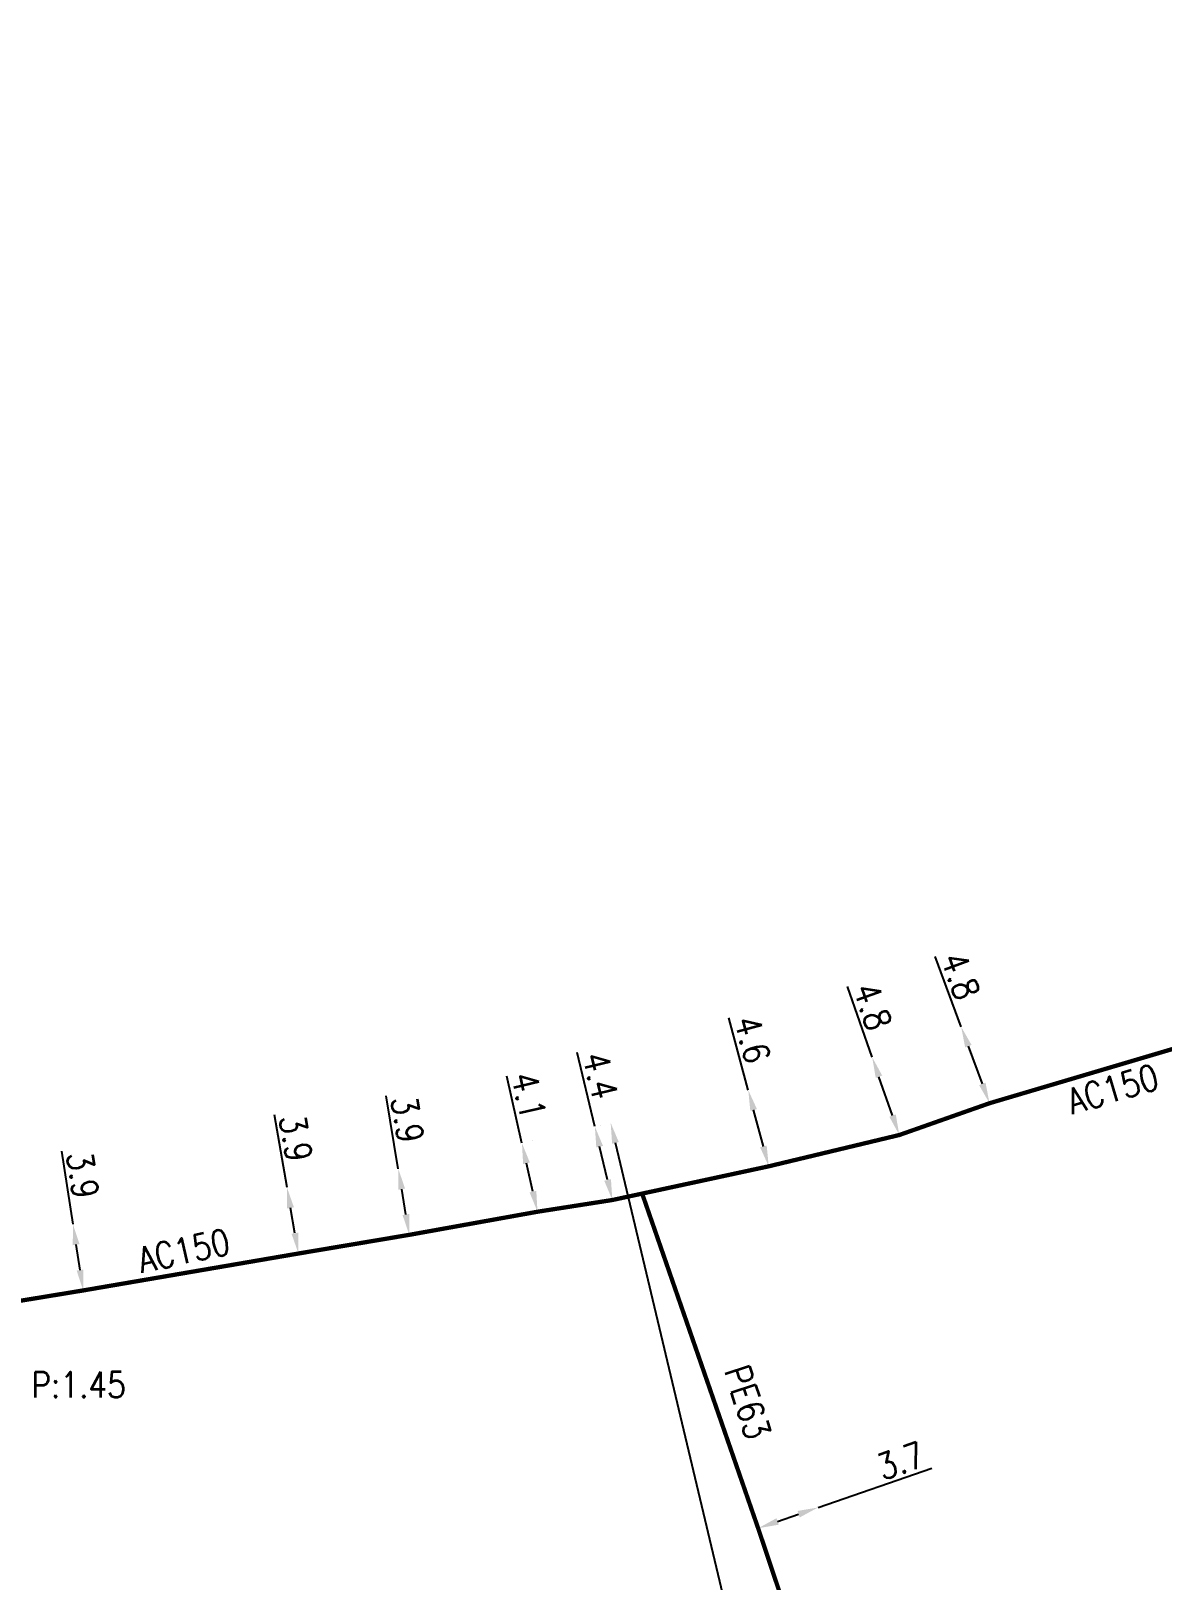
# Model space of a CAD drawing. Header units: millimetres. Extents: x 149996 to 151004, y 126998 to 128018.
# Drawn here: x 150750.3 to 150816.2, y 127827.3 to 127917.6 of the extents above; entities that cross this region are included whole.
import ezdxf
from ezdxf.enums import TextEntityAlignment as Align

# ---------------------------------------------------------------- set-up
doc = ezdxf.new("R2010")
doc.units = ezdxf.units.MM
doc.header["$PDMODE"] = 34
doc.linetypes.add('L_100_AP', pattern=[14, 10, -1.5, 1, -1.5])
doc.linetypes.add('L_100_PE', pattern=[14, 10, -1.5, 1, -1.5])
doc.layers.get('DEFPOINTS').update_dxf_attribs({"linetype": 'CONTINUOUS'})
doc.layers.add('L_140', color=3, linetype='CONTINUOUS')
doc.layers.add('L_300', color=7, linetype='CONTINUOUS')
doc.styles.get("Standard").update_dxf_attribs({"font": 'romans.shx', "width": 0.85})
doc.dimstyles.get("Standard").update_dxf_attribs({"dimtxt": 1.5, "dimasz": 1.2, "dimexe": 0.625, "dimexo": 0.625, "dimgap": 0.25, "dimtad": 1, "dimdec": 1, "dimzin": 0, "dimdsep": 46, "dimtxsty": 'Standard', "dimcen": -0.5, "dimadec": 0, "dimazin": 0, "dimtfac": 1, "dimtdec": 1, "dimtmove": 0, "dimatfit": 3, "dimfxl": 0, "dimtolj": 1, "dimtzin": 0, "dimarcsym": 0})

# ---------------------------------------------------------------- blocks, each defined once
blk = doc.blocks.new('*D766')
at = {"layer": 'DEFPOINTS', "color": 0, "linetype": 'Continuous', "transparency": 16777216}
for p in [(150804.5, 127859.51), (150804.5, 127859.51), (150806.151, 127855.055)]:
    blk.add_point(p, dxfattribs=at)
at = {"layer": 'L_140', "color": 0, "linetype": 'Continuous', "lineweight": -2, "transparency": 16777216}
for p, q in [((150804.5, 127859.51), (150802.978, 127863.618)), ((150805.734, 127856.181), (150804.917, 127858.384))]:
    blk.add_line(p, q, dxfattribs=at)
at = {"layer": 'L_140', "color": 0, "linetype": 'Continuous', "transparency": 16777216}
for points in [[(150805.105, 127858.454), (150804.73, 127858.315), (150804.5, 127859.51)], [(150805.922, 127856.25), (150805.546, 127856.111), (150806.151, 127855.055)]]:
    blk.add_solid(points, dxfattribs=at)
at = {"layer": 'L_140', "color": 0, "linetype": 'Continuous', "transparency": 16777216, "insert": (150804.467, 127862.478), "char_height": 1.5, "attachment_point": 5, "rotation": 290.33342}
blk.add_mtext('\\A1;4.8', dxfattribs=at)
blk = doc.blocks.new('*D1142')
at = {"layer": 'DEFPOINTS', "color": 0, "linetype": 'Continuous', "transparency": 16777216}
for p in [(150752.724, 127847.996), (150752.724, 127847.996), (150753.317, 127844.141)]:
    blk.add_point(p, dxfattribs=at)
at = {"layer": 'L_140', "color": 0, "linetype": 'Continuous', "lineweight": -2, "transparency": 16777216}
for p, q in [((150752.724, 127847.996), (150752.069, 127852.256)), ((150753.134, 127845.327), (150752.907, 127846.81))]:
    blk.add_line(p, q, dxfattribs=at)
at = {"layer": 'L_140', "color": 0, "linetype": 'Continuous', "transparency": 16777216}
for points in [[(150753.104, 127846.84), (150752.709, 127846.779), (150752.724, 127847.996)], [(150753.332, 127845.357), (150752.937, 127845.297), (150753.317, 127844.141)]]:
    blk.add_solid(points, dxfattribs=at)
at = {"layer": 'L_140', "color": 0, "linetype": 'Continuous', "transparency": 16777216, "insert": (150753.294, 127850.871), "char_height": 1.5, "attachment_point": 5, "rotation": 278.73858}
blk.add_mtext('\\A1;3.9', dxfattribs=at)
blk = doc.blocks.new('*D1143')
at = {"layer": 'DEFPOINTS', "color": 0, "linetype": 'Continuous', "transparency": 16777216}
for p in [(150765.2, 127850.136), (150765.2, 127850.136), (150765.866, 127846.294)]:
    blk.add_point(p, dxfattribs=at)
at = {"layer": 'L_140', "color": 0, "linetype": 'Continuous', "lineweight": -2, "transparency": 16777216}
for p, q in [((150765.2, 127850.136), (150764.465, 127854.384)), ((150765.661, 127847.476), (150765.405, 127848.954))]:
    blk.add_line(p, q, dxfattribs=at)
at = {"layer": 'L_140', "color": 0, "linetype": 'Continuous', "transparency": 16777216}
for points in [[(150765.602, 127848.988), (150765.208, 127848.92), (150765.2, 127850.136)], [(150765.858, 127847.51), (150765.464, 127847.442), (150765.866, 127846.294)]]:
    blk.add_solid(points, dxfattribs=at)
at = {"layer": 'L_140', "color": 0, "linetype": 'Continuous', "transparency": 16777216, "insert": (150765.716, 127853.022), "char_height": 1.5, "attachment_point": 5, "rotation": 279.82077}
blk.add_mtext('\\A1;3.9', dxfattribs=at)
blk = doc.blocks.new('*D1144')
at = {"layer": 'DEFPOINTS', "color": 0, "linetype": 'Continuous', "transparency": 16777216}
for p in [(150771.688, 127851.23), (150771.688, 127851.23), (150772.329, 127847.383)]:
    blk.add_point(p, dxfattribs=at)
at = {"layer": 'L_140', "color": 0, "linetype": 'Continuous', "lineweight": -2, "transparency": 16777216}
for p, q in [((150771.688, 127851.23), (150770.979, 127855.482)), ((150772.132, 127848.567), (150771.885, 127850.047))]:
    blk.add_line(p, q, dxfattribs=at)
at = {"layer": 'L_140', "color": 0, "linetype": 'Continuous', "transparency": 16777216}
for points in [[(150772.082, 127850.079), (150771.688, 127850.014), (150771.688, 127851.23)], [(150772.329, 127848.6), (150771.935, 127848.534), (150772.329, 127847.383)]]:
    blk.add_solid(points, dxfattribs=at)
at = {"layer": 'L_140', "color": 0, "linetype": 'Continuous', "transparency": 16777216, "insert": (150772.221, 127854.112), "char_height": 1.5, "attachment_point": 5, "rotation": 279.46898}
blk.add_mtext('\\A1;3.9', dxfattribs=at)
blk = doc.blocks.new('*D1146')
at = {"layer": 'DEFPOINTS', "color": 0, "linetype": 'Continuous', "transparency": 16777216}
for p in [(150778.894, 127852.728), (150778.894, 127852.728), (150779.802, 127848.73)]:
    blk.add_point(p, dxfattribs=at)
at = {"layer": 'L_140', "color": 0, "linetype": 'Continuous', "lineweight": -2, "transparency": 16777216}
for p, q in [((150778.894, 127852.728), (150778.007, 127856.636)), ((150779.504, 127852.866), (150779.504, 127852.866)), ((150779.536, 127849.9), (150779.16, 127851.558)), ((150780.411, 127848.868), (150780.411, 127848.868))]:
    blk.add_line(p, q, dxfattribs=at)
at = {"layer": 'L_140', "color": 0, "linetype": 'Continuous', "transparency": 16777216}
for points in [[(150779.355, 127851.602), (150778.965, 127851.513), (150778.894, 127852.728)], [(150779.731, 127849.944), (150779.341, 127849.856), (150779.802, 127848.73)]]:
    blk.add_solid(points, dxfattribs=at)
at = {"layer": 'L_140', "color": 0, "linetype": 'Continuous', "transparency": 16777216, "insert": (150779.293, 127855.488), "char_height": 1.5, "attachment_point": 5, "rotation": 282.78778}
blk.add_mtext('\\A1;4.1', dxfattribs=at)
blk = doc.blocks.new('*D1147')
at = {"layer": 'DEFPOINTS', "color": 0, "linetype": 'Continuous', "transparency": 16777216}
for p in [(150783.146, 127853.693), (150783.146, 127853.693), (150784.166, 127849.413)]:
    blk.add_point(p, dxfattribs=at)
at = {"layer": 'L_140', "color": 0, "linetype": 'Continuous', "lineweight": -2, "transparency": 16777216}
for p, q in [((150783.146, 127853.693), (150782.12, 127858.005)), ((150783.888, 127850.58), (150783.425, 127852.526))]:
    blk.add_line(p, q, dxfattribs=at)
at = {"layer": 'L_140', "color": 0, "linetype": 'Continuous', "transparency": 16777216}
for points in [[(150783.619, 127852.572), (150783.23, 127852.479), (150783.146, 127853.693)], [(150784.083, 127850.626), (150783.693, 127850.534), (150784.166, 127849.413)]]:
    blk.add_solid(points, dxfattribs=at)
at = {"layer": 'L_140', "color": 0, "linetype": 'Continuous', "transparency": 16777216, "insert": (150783.467, 127856.664), "char_height": 1.5, "attachment_point": 5, "rotation": 283.39812}
blk.add_mtext('\\A1;4.4', dxfattribs=at)
blk = doc.blocks.new('*D1148')
at = {"layer": 'DEFPOINTS', "color": 0, "linetype": 'Continuous', "transparency": 16777216}
for p in [(150792.089, 127855.821), (150792.089, 127855.821), (150793.281, 127851.378)]:
    blk.add_point(p, dxfattribs=at)
at = {"layer": 'L_140', "color": 0, "linetype": 'Continuous', "lineweight": -2, "transparency": 16777216}
for p, q in [((150792.089, 127855.821), (150790.956, 127860.043)), ((150792.97, 127852.537), (150792.4, 127854.662))]:
    blk.add_line(p, q, dxfattribs=at)
at = {"layer": 'L_140', "color": 0, "linetype": 'Continuous', "transparency": 16777216}
for points in [[(150792.593, 127854.714), (150792.207, 127854.61), (150792.089, 127855.821)], [(150793.163, 127852.589), (150792.777, 127852.485), (150793.281, 127851.378)]]:
    blk.add_solid(points, dxfattribs=at)
at = {"layer": 'L_140', "color": 0, "linetype": 'Continuous', "transparency": 16777216, "insert": (150792.333, 127858.77), "char_height": 1.5, "attachment_point": 5, "rotation": 285.01932}
blk.add_mtext('\\A1;4.6', dxfattribs=at)
blk = doc.blocks.new('*D1149')
at = {"layer": 'DEFPOINTS', "color": 0, "linetype": 'Continuous', "transparency": 16777216}
for p in [(150799.313, 127857.736), (150799.313, 127857.736), (150800.894, 127853.203)]:
    blk.add_point(p, dxfattribs=at)
at = {"layer": 'L_140', "color": 0, "linetype": 'Continuous', "lineweight": -2, "transparency": 16777216}
for p, q in [((150799.313, 127857.736), (150797.873, 127861.863)), ((150800.499, 127854.336), (150799.708, 127856.603))]:
    blk.add_line(p, q, dxfattribs=at)
at = {"layer": 'L_140', "color": 0, "linetype": 'Continuous', "transparency": 16777216}
for points in [[(150799.897, 127856.668), (150799.519, 127856.537), (150799.313, 127857.736)], [(150800.687, 127854.402), (150800.31, 127854.271), (150800.894, 127853.203)]]:
    blk.add_solid(points, dxfattribs=at)
at = {"layer": 'L_140', "color": 0, "linetype": 'Continuous', "transparency": 16777216, "insert": (150799.34, 127860.695), "char_height": 1.5, "attachment_point": 5, "rotation": 289.22872}
blk.add_mtext('\\A1;4.8', dxfattribs=at)
blk = doc.blocks.new('*D1150')
at = {"layer": 'DEFPOINTS', "color": 0, "linetype": 'Continuous', "transparency": 16777216}
for p in [(150784.067, 127853.912), (150784.067, 127853.912), (150807.145, 127791.871)]:
    blk.add_point(p, dxfattribs=at)
at = {"layer": 'L_300', "color": 0, "linetype": 'Continuous', "lineweight": -2, "transparency": 16777216}
for p, q in [((150783.459, 127853.767), (150783.459, 127853.767)), ((150799.013, 127791.168), (150784.345, 127852.745)), ((150806.537, 127791.726), (150798.683, 127789.856))]:
    blk.add_line(p, q, dxfattribs=at)
at = {"layer": 'L_300', "color": 0, "linetype": 'Continuous', "transparency": 16777216}
for points in [[(150784.54, 127852.791), (150784.151, 127852.699), (150784.067, 127853.912)], [(150799.207, 127791.214), (150798.818, 127791.121), (150799.291, 127790)]]:
    blk.add_solid(points, dxfattribs=at)
at = {"layer": 'L_300', "color": 0, "linetype": 'Continuous', "transparency": 16777216, "insert": (150792.652, 127822.188), "char_height": 1.5, "attachment_point": 5, "rotation": 283.39812}
blk.add_mtext('\\A1;65.7', dxfattribs=at)
blk = doc.blocks.new('*D1151')
at = {"layer": 'DEFPOINTS', "color": 0, "linetype": 'Continuous', "transparency": 16777216}
for p in [(150796.159, 127831.49), (150796.159, 127831.49), (150792.663, 127830.279)]:
    blk.add_point(p, dxfattribs=at)
at = {"layer": 'L_140', "color": 0, "linetype": 'Continuous', "lineweight": -2, "transparency": 16777216}
for p, q in [((150796.159, 127831.49), (150802.791, 127833.788)), ((150793.797, 127830.672), (150795.025, 127831.097))]:
    blk.add_line(p, q, dxfattribs=at)
at = {"layer": 'L_140', "color": 0, "linetype": 'Continuous', "transparency": 16777216}
for points in [[(150794.96, 127831.286), (150795.091, 127830.908), (150796.159, 127831.49)], [(150793.732, 127830.861), (150793.863, 127830.483), (150792.663, 127830.279)]]:
    blk.add_solid(points, dxfattribs=at)
at = {"layer": 'L_140', "color": 0, "linetype": 'Continuous', "transparency": 16777216, "insert": (150800.966, 127834.214), "char_height": 1.5, "attachment_point": 5, "rotation": 19.11128}
blk.add_mtext('\\A1;3.7', dxfattribs=at)

msp = doc.modelspace()

# ---------------------------------------------------------------- linework, layer by layer
at = {"layer": 'L_140', "linetype": 'L_100_AP', "const_width": 0.25, "flags": 128}
msp.add_lwpolyline([(150739.772, 127841.802), (150742.13, 127842.188), (150743.978, 127842.606), (150753.317, 127844.141), (150765.866, 127846.294), (150772.329, 127847.383), (150779.802, 127848.73), (150784.166, 127849.413), (150785.903, 127849.787), (150793.281, 127851.378), (150800.894, 127853.203), (150806.151, 127855.055), (150820.319, 127859.253), (150840.42, 127865.208), (150850.926, 127872.945), (150851.931, 127873.732), (150857.484, 127881.24), (150875.494, 127906.493), (150894.611, 127933.277), (150903.925, 127946.703), (150907.175, 127950.845), (150918.9, 127966.691), (150922.59, 127971.139), (150927.428, 127976.85), (150940.279, 127991.619), (150942.446, 127994.291), (150946.783, 128000)], dxfattribs=at)
at = {"layer": 'L_140', "linetype": 'L_100_PE', "const_width": 0.25, "flags": 128}
msp.add_lwpolyline([(150807.145, 127791.871), (150800.996, 127809.616), (150798.639, 127817.023), (150796.34, 127819.307), (150792.663, 127830.279), (150785.903, 127849.787)], dxfattribs=at)

# ---------------------------------------------------------------- texts
at = {"layer": 'L_140', "linetype": 'Continuous', "width": 0.85}
msp.add_text('AC150', height=1.5, rotation=16.50313, dxfattribs=at).set_placement((150810.962, 127854.394))
for s, rotation, p in [('AC150', 12.16609, (150759.187, 127846.458)), ('PE63', 287.76488, (150792.054, 127837.623))]:
    msp.add_text(s, height=1.5, rotation=rotation, dxfattribs=at).set_placement(p, align=Align.MIDDLE)
at = {"layer": 'L_140', "linetype": 'Continuous', "insert": (150750.29, 127837.892), "char_height": 1.5, "attachment_point": 7}
msp.add_mtext('P:1.45', dxfattribs=at)

# ---------------------------------------------------------------- dimensions: what is measured, and where the dimension line sits
at = {"layer": 'L_140', "linetype": 'Continuous'}
for base, p1, p2, angle, picture, middle in [((150804.5004, 127859.5095), (150806.1509, 127855.0555), (150804.5004, 127859.5095), 290.33342, '*D766', (150803.5289, 127862.131)), ((150799.313, 127857.736), (150800.894, 127853.203), (150799.313, 127857.736), 289.22872, '*D1149', (150798.396, 127860.366)), ((150792.089, 127855.821), (150793.281, 127851.378), (150792.089, 127855.821), 285.01932, '*D1148', (150791.367, 127858.511)), ((150783.146, 127853.693), (150784.166, 127849.413), (150783.146, 127853.693), 283.39812, '*D1147', (150782.494, 127856.432)), ((150778.894, 127852.728), (150779.802, 127848.73), (150778.894, 127852.728), 282.78778, '*D1146', (150778.318, 127855.267)), ((150771.688, 127851.23), (150772.329, 127847.383), (150771.688, 127851.23), 279.46898, '*D1144', (150771.235, 127853.948)), ((150765.2, 127850.136), (150765.866, 127846.294), (150765.2, 127850.136), 279.82077, '*D1143', (150764.73, 127852.851)), ((150752.724, 127847.996), (150753.317, 127844.141), (150752.724, 127847.996), 278.73858, '*D1142', (150752.306, 127850.719)), ((150796.159, 127831.49), (150792.663, 127830.279), (150796.159, 127831.49), 199.11128, '*D1151', (150801.293, 127833.269))]:
    dim = msp.add_linear_dim(base=base, p1=p1, p2=p2, angle=angle, dimstyle='Standard', dxfattribs=at)
    dim.commit()
    dim.dimension.update_dxf_attribs({"geometry": picture, "text_midpoint": middle, "dimtype": 160})
at = {"layer": 'L_300', "linetype": 'Continuous'}
dim = msp.add_linear_dim(base=(150784.067, 127853.912), p1=(150807.145, 127791.871), p2=(150784.067, 127853.912), angle=283.39812, dimstyle='Standard', dxfattribs=at)
dim.commit()
dim.dimension.update_dxf_attribs({"geometry": '*D1150', "text_midpoint": (150791.679, 127821.956), "dimtype": 160})

doc.saveas('drawing.dxf')
